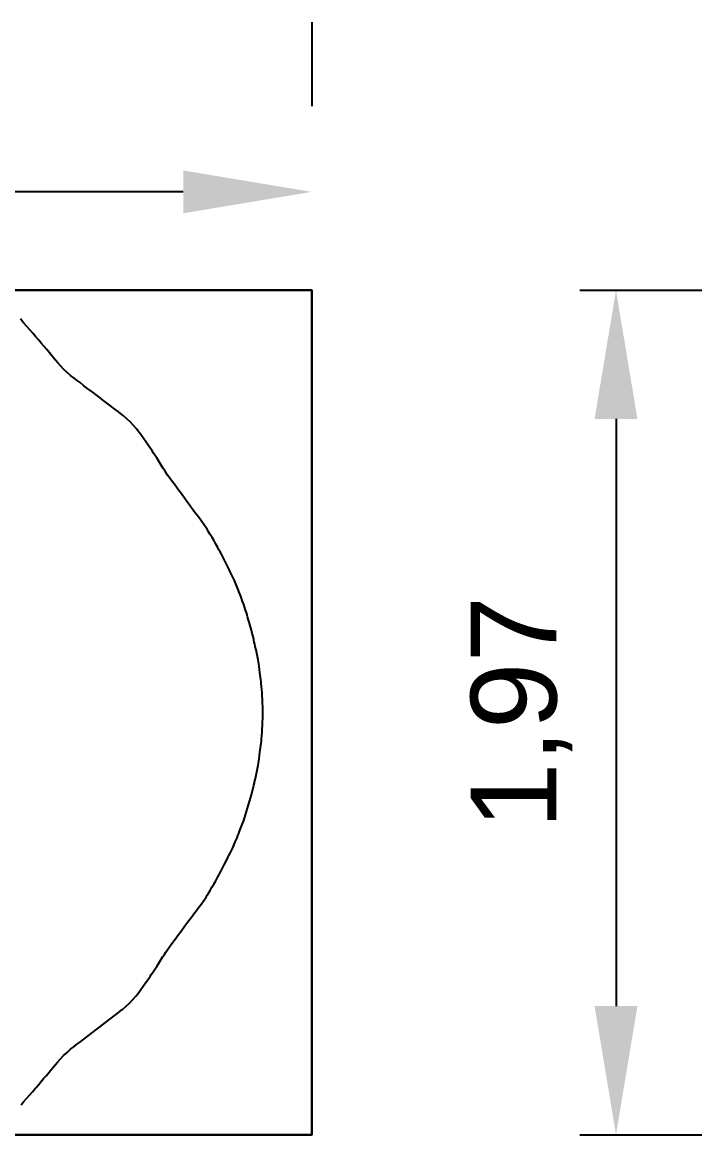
# Model space of a CAD drawing. Header units: millimetres. Extents: x 3.7 to 38, y 4.9 to 16.2.
# Drawn here: x 17.252 to 18.836, y 11.471 to 14.065 of the extents above; entities that cross this region are included whole.
import ezdxf

# ---------------------------------------------------------------- set-up
doc = ezdxf.new("R2010")
doc.units = ezdxf.units.MM
for name, color, linetype in [('DLXISO', 7, 'Continuous'), ('DLXSCENE', 7, 'Continuous'), ('MAPAS', 7, 'Continuous')]:
    doc.layers.add(name, color=color, linetype=linetype)
doc.layers.get('0').off()
doc.styles.get("Standard").update_dxf_attribs({"font": 'arial.ttf'})
doc.dimstyles.new('ISO-25', dxfattribs={"dimtxt": 0.2, "dimasz": 0.3, "dimexe": 0.2, "dimexo": 0.625, "dimgap": 0.1, "dimtad": 1, "dimtoh": 1, "dimtxsty": 'Standard', "dimcen": 2.5, "dimadec": 0, "dimazin": 0, "dimtfac": 1, "dimtmove": 0, "dimatfit": 3, "dimfxl": 1, "dimarcsym": 0})

# ---------------------------------------------------------------- blocks, each defined once
blk = doc.blocks.new('*U104')
for p, q in [((42.9571, 59.869), (48.1, 59.869)), ((48.1, 59.869), (42.9571, 59.869)), ((48.1, 59.869), (48.1, 57.9)), ((48.1, 57.9), (48.1, 59.869)), ((48.1, 59.869), (48.1, 59.869)), ((48.1, 59.869), (48.1, 59.869)), ((48.1, 57.9), (42.9571, 57.9)), ((42.9571, 57.9), (48.1, 57.9)), ((48.1, 57.9), (48.1, 57.9)), ((48.1, 57.9), (48.1, 57.9))]:
    blk.add_line(p, q)
blk = doc.blocks.new('*U105')
for p, q in [((42.9571, 59.869), (48.1, 59.869)), ((48.1, 59.869), (48.1, 57.9)), ((48.1, 57.9), (42.9571, 57.9))]:
    blk.add_line(p, q)
blk = doc.blocks.new('*U106')
for p, q in [((48.1, 59.869), (42.9571, 59.869)), ((48.1, 57.9), (48.1, 59.869)), ((42.9571, 57.9), (48.1, 57.9))]:
    blk.add_line(p, q)
blk = doc.blocks.new('*U109')
at = {"color": 1}
blk.add_polyline3d([(47.4143, 57.9, 0.85), (47.4314, 57.9, 0.85), (47.4486, 57.9, 0.85), (47.4657, 57.9, 0.85), (47.4829, 57.9, 0.85), (47.5, 57.9, 0.85), (47.5171, 57.9, 0.85), (47.5343, 57.9, 0.85), (47.5514, 57.9, 0.85), (47.5686, 57.9, 0.85), (47.5857, 57.9, 0.85), (47.6029, 57.9, 0.85), (47.62, 57.9, 0.85), (47.6371, 57.9, 0.85), (47.6543, 57.9, 0.85), (47.6714, 57.9, 0.85), (47.6886, 57.9, 0.85), (47.7057, 57.9, 0.85), (47.7229, 57.9, 0.85), (47.74, 57.9, 0.85), (47.7571, 57.9, 0.85), (47.7743, 57.9, 0.85), (47.7914, 57.9, 0.85), (47.8086, 57.9, 0.85), (47.8257, 57.9, 0.85), (47.8429, 57.9, 0.85), (47.86, 57.9, 0.85), (47.8771, 57.9, 0.85), (47.8943, 57.9, 0.85), (47.9114, 57.9, 0.85), (47.9286, 57.9, 0.85), (47.9457, 57.9, 0.85), (47.9629, 57.9, 0.85), (47.98, 57.9, 0.85), (47.9971, 57.9, 0.85), (48.0143, 57.9, 0.85), (48.0314, 57.9, 0.85), (48.0486, 57.9, 0.85), (48.0657, 57.9, 0.85), (48.0829, 57.9, 0.85), (48.1, 57.9, 0.85), (48.1, 57.9066, 0.85), (48.1, 57.9154, 0.85), (48.1, 57.9205, 0.85), (48.1, 57.9256, 0.85), (48.1, 57.9308, 0.85), (48.1, 57.9385, 0.85), (48.1, 57.9461, 0.85), (48.1, 57.9538, 0.85), (48.1, 57.9615, 0.85), (48.1, 57.9667, 0.85), (48.1, 57.9718, 0.85), (48.1, 57.9769, 0.85), (48.1, 57.9846, 0.85), (48.1, 57.9923, 0.85), (48.1, 58, 0.85), (48.1, 58.0077, 0.85), (48.1, 58.0128, 0.85), (48.1, 58.0179, 0.85), (48.1, 58.0231, 0.85), (48.1, 58.0308, 0.85), (48.1, 58.0384, 0.85), (48.1, 58.0461, 0.85), (48.1, 58.0538, 0.85), (48.1, 58.059, 0.85), (48.1, 58.0641, 0.85), (48.1, 58.0692, 0.85), (48.1, 58.0769, 0.85), (48.1, 58.0846, 0.85), (48.1, 58.0923, 0.85), (48.1, 58.1, 0.85), (48.1, 58.1051, 0.85), (48.1, 58.1102, 0.85), (48.1, 58.1154, 0.85), (48.1, 58.1231, 0.85), (48.1, 58.1307, 0.85), (48.1, 58.1359, 0.85), (48.1, 58.141, 0.85), (48.1, 58.1461, 0.85), (48.1, 58.1538, 0.85), (48.1, 58.1615, 0.85), (48.1, 58.1692, 0.85), (48.1, 58.1769, 0.85), (48.1, 58.182, 0.85), (48.1, 58.1872, 0.85), (48.1, 58.1923, 0.85), (48.1, 58.2, 0.85), (48.1, 58.2077, 0.85), (48.1, 58.2154, 0.85), (48.1, 58.223, 0.85), (48.1, 58.2282, 0.85), (48.1, 58.2333, 0.85), (48.1, 58.2384, 0.85), (48.1, 58.2461, 0.85), (48.1, 58.2538, 0.85), (48.1, 58.2615, 0.85), (48.1, 58.2692, 0.85), (48.1, 58.2743, 0.85), (48.1, 58.2795, 0.85), (48.1, 58.2846, 0.85), (48.1, 58.2923, 0.85), (48.1, 58.3, 0.85), (48.1, 58.3077, 0.85), (48.1, 58.3153, 0.85), (48.1, 58.3205, 0.85), (48.1, 58.3256, 0.85), (48.1, 58.3307, 0.85), (48.1, 58.3384, 0.85), (48.1, 58.3461, 0.85), (48.1, 58.3538, 0.85), (48.1, 58.3615, 0.85), (48.1, 58.3666, 0.85), (48.1, 58.3717, 0.85), (48.1, 58.3769, 0.85), (48.1, 58.3846, 0.85), (48.1, 58.3923, 0.85), (48.1, 58.4, 0.85), (48.1, 58.4076, 0.85), (48.1, 58.4128, 0.85), (48.1, 58.4179, 0.85), (48.1, 58.423, 0.85), (48.1, 58.4307, 0.85), (48.1, 58.4384, 0.85), (48.1, 58.4461, 0.85), (48.1, 58.4538, 0.85), (48.1, 58.4589, 0.85), (48.1, 58.464, 0.85), (48.1, 58.4692, 0.85), (48.1, 58.4769, 0.85), (48.1, 58.4846, 0.85), (48.1, 58.4923, 0.85), (48.1, 58.4999, 0.85), (48.1, 58.5051, 0.85), (48.1, 58.5102, 0.85), (48.1, 58.5153, 0.85), (48.1, 58.523, 0.85), (48.1, 58.5307, 0.85), (48.1, 58.5384, 0.85), (48.1, 58.5461, 0.85), (48.1, 58.5512, 0.85), (48.1, 58.5563, 0.85), (48.1, 58.5615, 0.85), (48.1, 58.5692, 0.85), (48.1, 58.5769, 0.85), (48.1, 58.5845, 0.85), (48.1, 58.5922, 0.85), (48.1, 58.5974, 0.85), (48.1, 58.6025, 0.85), (48.1, 58.6076, 0.85), (48.1, 58.6153, 0.85), (48.1, 58.623, 0.85), (48.1, 58.6281, 0.85), (48.1, 58.6333, 0.85), (48.1, 58.6384, 0.85), (48.1, 58.6461, 0.85), (48.1, 58.6538, 0.85), (48.1, 58.6615, 0.85), (48.1, 58.6692, 0.85), (48.1, 58.6743, 0.85), (48.1, 58.6794, 0.85), (48.1, 58.6845, 0.85), (48.1, 58.6922, 0.85), (48.1, 58.6999, 0.85), (48.1, 58.7076, 0.85), (48.1, 58.7153, 0.85), (48.1, 58.7204, 0.85), (48.1, 58.7256, 0.85), (48.1, 58.7307, 0.85), (48.1, 58.7384, 0.85), (48.1, 58.7461, 0.85), (48.1, 58.7538, 0.85), (48.1, 58.7615, 0.85), (48.1, 58.7666, 0.85), (48.1, 58.7717, 0.85), (48.1, 58.7768, 0.85), (48.1, 58.7845, 0.85), (48.1, 58.7922, 0.85), (48.1, 58.7999, 0.85), (48.1, 58.8076, 0.85), (48.1, 58.8127, 0.85), (48.1, 58.8179, 0.85), (48.1, 58.823, 0.85), (48.1, 58.8307, 0.85), (48.1, 58.8384, 0.85), (48.1, 58.8461, 0.85), (48.1, 58.8538, 0.85), (48.1, 58.8589, 0.85), (48.1, 58.864, 0.85), (48.1, 58.8691, 0.85), (48.1, 58.8768, 0.85), (48.1, 58.8845, 0.85), (48.1, 58.8922, 0.85), (48.1, 58.8999, 0.85), (48.1, 58.905, 0.85), (48.1, 58.9102, 0.85), (48.1, 58.9153, 0.85), (48.1, 58.923, 0.85), (48.1, 58.9307, 0.85), (48.1, 58.9384, 0.85), (48.1, 58.9461, 0.85), (48.1, 58.9512, 0.85), (48.1, 58.9563, 0.85), (48.1, 58.9614, 0.85), (48.1, 58.9691, 0.85), (48.1, 58.9768, 0.85), (48.1, 58.9845, 0.85), (48.1, 58.9922, 0.85), (48.1, 58.9973, 0.85), (48.1, 59.0025, 0.85), (48.1, 59.0076, 0.85), (48.1, 59.0153, 0.85), (48.1, 59.023, 0.85), (48.1, 59.0307, 0.85), (48.1, 59.0384, 0.85), (48.1, 59.0435, 0.85), (48.1, 59.0486, 0.85), (48.1, 59.0537, 0.85), (48.1, 59.0614, 0.85), (48.1, 59.0691, 0.85), (48.1, 59.0768, 0.85), (48.1, 59.0845, 0.85), (48.1, 59.0896, 0.85), (48.1, 59.0948, 0.85), (48.1, 59.0999, 0.85), (48.1, 59.1076, 0.85), (48.1, 59.1153, 0.85), (48.1, 59.1204, 0.85), (48.1, 59.1255, 0.85), (48.1, 59.1306, 0.85), (48.1, 59.1383, 0.85), (48.1, 59.146, 0.85), (48.1, 59.1537, 0.85), (48.1, 59.1614, 0.85), (48.1, 59.1665, 0.85), (48.1, 59.1717, 0.85), (48.1, 59.1768, 0.85), (48.1, 59.1845, 0.85), (48.1, 59.1922, 0.85), (48.1, 59.1999, 0.85), (48.1, 59.2076, 0.85), (48.1, 59.2127, 0.85), (48.1, 59.2178, 0.85), (48.1, 59.2229, 0.85), (48.1, 59.2306, 0.85), (48.1, 59.2383, 0.85), (48.1, 59.246, 0.85), (48.1, 59.2537, 0.85), (48.1, 59.2588, 0.85), (48.1, 59.264, 0.85), (48.1, 59.2691, 0.85), (48.1, 59.2768, 0.85), (48.1, 59.2845, 0.85), (48.1, 59.2922, 0.85), (48.1, 59.2999, 0.85), (48.1, 59.305, 0.85), (48.1, 59.3101, 0.85), (48.1, 59.3152, 0.85), (48.1, 59.3229, 0.85), (48.1, 59.3306, 0.85), (48.1, 59.3383, 0.85), (48.1, 59.346, 0.85), (48.1, 59.3511, 0.85), (48.1, 59.3563, 0.85), (48.1, 59.3614, 0.85), (48.1, 59.3691, 0.85), (48.1, 59.3768, 0.85), (48.1, 59.3845, 0.85), (48.1, 59.3922, 0.85), (48.1, 59.3973, 0.85), (48.1, 59.4024, 0.85), (48.1, 59.4075, 0.85), (48.1, 59.4152, 0.85), (48.1, 59.4229, 0.85), (48.1, 59.4306, 0.85), (48.1, 59.4383, 0.85), (48.1, 59.4434, 0.85), (48.1, 59.4486, 0.85), (48.1, 59.4537, 0.85), (48.1, 59.4614, 0.85), (48.1, 59.4691, 0.85), (48.1, 59.4768, 0.85), (48.1, 59.4845, 0.85), (48.1, 59.4896, 0.85), (48.1, 59.4947, 0.85), (48.1, 59.4998, 0.85), (48.1, 59.5075, 0.85), (48.1, 59.5152, 0.85), (48.1, 59.5229, 0.85), (48.1, 59.5306, 0.85), (48.1, 59.5357, 0.85), (48.1, 59.5409, 0.85), (48.1, 59.546, 0.85), (48.1, 59.5537, 0.85), (48.1, 59.5614, 0.85), (48.1, 59.5691, 0.85), (48.1, 59.5768, 0.85), (48.1, 59.5819, 0.85), (48.1, 59.587, 0.85), (48.1, 59.5921, 0.85), (48.1, 59.5998, 0.85), (48.1, 59.6075, 0.85), (48.1, 59.6152, 0.85), (48.1, 59.6229, 0.85), (48.1, 59.628, 0.85), (48.1, 59.6332, 0.85), (48.1, 59.6383, 0.85), (48.1, 59.646, 0.85), (48.1, 59.6537, 0.85), (48.1, 59.6588, 0.85), (48.1, 59.6639, 0.85), (48.1, 59.6691, 0.85), (48.1, 59.6768, 0.85), (48.1, 59.6844, 0.85), (48.1, 59.6921, 0.85), (48.1, 59.6998, 0.85), (48.1, 59.705, 0.85), (48.1, 59.7101, 0.85), (48.1, 59.7152, 0.85), (48.1, 59.7229, 0.85), (48.1, 59.7306, 0.85), (48.1, 59.7383, 0.85), (48.1, 59.746, 0.85), (48.1, 59.7511, 0.85), (48.1, 59.7562, 0.85), (48.1, 59.7614, 0.85), (48.1, 59.769, 0.85), (48.1, 59.7767, 0.85), (48.1, 59.7844, 0.85), (48.1, 59.7921, 0.85), (48.1, 59.7973, 0.85), (48.1, 59.8024, 0.85), (48.1, 59.8075, 0.85), (48.1, 59.8152, 0.85), (48.1, 59.8229, 0.85), (48.1, 59.8306, 0.85), (48.1, 59.8383, 0.85), (48.1, 59.8434, 0.85), (48.1, 59.8485, 0.85), (48.1, 59.8537, 0.85), (48.1, 59.8613, 0.85), (48.1, 59.869, 0.85), (48.0666, 59.869, 0.85), (48.0598, 59.869, 0.85), (48.0464, 59.869, 0.85), (48.033, 59.869, 0.85), (48.0196, 59.869, 0.85), (47.9996, 59.869, 0.85), (47.9795, 59.869, 0.85), (47.9594, 59.869, 0.85), (47.9393, 59.869, 0.85), (47.9259, 59.869, 0.85), (47.9125, 59.869, 0.85), (47.8991, 59.869, 0.85), (47.879, 59.869, 0.85), (47.8589, 59.869, 0.85), (47.8388, 59.869, 0.85), (47.8187, 59.869, 0.85), (47.8054, 59.869, 0.85), (47.792, 59.869, 0.85), (47.7786, 59.869, 0.85), (47.7585, 59.869, 0.85), (47.7384, 59.869, 0.85), (47.7183, 59.869, 0.85), (47.6982, 59.869, 0.85), (47.6848, 59.869, 0.85), (47.6714, 59.869, 0.85), (47.658, 59.869, 0.85), (47.6379, 59.869, 0.85), (47.6179, 59.869, 0.85), (47.5978, 59.869, 0.85), (47.5777, 59.869, 0.85), (47.5643, 59.869, 0.85), (47.5509, 59.869, 0.85), (47.5375, 59.869, 0.85), (47.5174, 59.869, 0.85), (47.4973, 59.869, 0.85), (47.4772, 59.869, 0.85), (47.4571, 59.869, 0.85), (47.4437, 59.869, 0.85), (47.4304, 59.869, 0.85), (47.417, 59.869, 0.85)], dxfattribs=at)
at = {"color": 3}
blk.add_polyline3d([(47.4224, 57.9699, 0.85), (47.4279, 57.9769, 0.85), (47.4347, 57.9846, 0.85), (47.4415, 57.9923, 0.85), (47.4482, 58, 0.85), (47.4549, 58.0077, 0.85), (47.4571, 58.0103, 0.85), (47.4626, 58.0167, 0.85), (47.4681, 58.0231, 0.85), (47.4745, 58.0308, 0.85), (47.4809, 58.0384, 0.85), (47.4873, 58.0461, 0.85), (47.4936, 58.0538, 0.85), (47.4973, 58.0584, 0.85), (47.5019, 58.0638, 0.85), (47.5065, 58.0692, 0.85), (47.5136, 58.0769, 0.85), (47.5208, 58.0846, 0.85), (47.5292, 58.0921, 0.85), (47.538, 58.1, 0.85), (47.5447, 58.1051, 0.85), (47.5514, 58.1102, 0.85), (47.5581, 58.1154, 0.85), (47.5679, 58.1229, 0.85), (47.578, 58.1307, 0.85), (47.5884, 58.1384, 0.85), (47.5987, 58.1461, 0.85), (47.6051, 58.151, 0.85), (47.6115, 58.1559, 0.85), (47.6189, 58.1615, 0.85), (47.6289, 58.1692, 0.85), (47.639, 58.1769, 0.85), (47.6485, 58.1843, 0.85), (47.658, 58.1917, 0.85), (47.6587, 58.1923, 0.85), (47.6673, 58.2, 0.85), (47.6758, 58.2077, 0.85), (47.6827, 58.2154, 0.85), (47.6895, 58.223, 0.85), (47.6939, 58.2286, 0.85), (47.6982, 58.2341, 0.85), (47.7013, 58.2384, 0.85), (47.7067, 58.2461, 0.85), (47.7122, 58.2538, 0.85), (47.7175, 58.2615, 0.85), (47.7228, 58.2692, 0.85), (47.7263, 58.2743, 0.85), (47.7297, 58.2795, 0.85), (47.7332, 58.2846, 0.85), (47.7384, 58.2925, 0.85), (47.7431, 58.3, 0.85), (47.7478, 58.3077, 0.85), (47.7526, 58.3153, 0.85), (47.756, 58.3205, 0.85), (47.7593, 58.3256, 0.85), (47.7626, 58.3307, 0.85), (47.7681, 58.3384, 0.85), (47.7736, 58.3461, 0.85), (47.7786, 58.3528, 0.85), (47.785, 58.3615, 0.85), (47.7888, 58.3666, 0.85), (47.7927, 58.3717, 0.85), (47.7965, 58.3769, 0.85), (47.8022, 58.3846, 0.85), (47.8079, 58.3923, 0.85), (47.8133, 58.3998, 0.85), (47.819, 58.4076, 0.85), (47.8229, 58.4128, 0.85), (47.8268, 58.4179, 0.85), (47.8307, 58.423, 0.85), (47.8365, 58.4307, 0.85), (47.8424, 58.4384, 0.85), (47.8479, 58.4461, 0.85), (47.8533, 58.4538, 0.85), (47.8561, 58.4587, 0.85), (47.8589, 58.4636, 0.85), (47.8626, 58.4692, 0.85), (47.867, 58.4769, 0.85), (47.8714, 58.4846, 0.85), (47.8758, 58.4923, 0.85), (47.8801, 58.4999, 0.85), (47.8829, 58.5051, 0.85), (47.8857, 58.5102, 0.85), (47.8885, 58.5153, 0.85), (47.8924, 58.523, 0.85), (47.8963, 58.5307, 0.85), (47.8991, 58.5363, 0.85), (47.904, 58.5461, 0.85), (47.9066, 58.5512, 0.85), (47.9092, 58.5563, 0.85), (47.9118, 58.5615, 0.85), (47.9154, 58.5692, 0.85), (47.919, 58.5769, 0.85), (47.9223, 58.5845, 0.85), (47.9255, 58.5922, 0.85), (47.9275, 58.5974, 0.85), (47.9295, 58.6025, 0.85), (47.9316, 58.6076, 0.85), (47.9346, 58.6153, 0.85), (47.9376, 58.623, 0.85), (47.9393, 58.6276, 0.85), (47.9412, 58.633, 0.85), (47.9431, 58.6384, 0.85), (47.9455, 58.6461, 0.85), (47.9479, 58.6538, 0.85), (47.9502, 58.6615, 0.85), (47.9524, 58.6692, 0.85), (47.9539, 58.6743, 0.85), (47.9554, 58.6794, 0.85), (47.9569, 58.6845, 0.85), (47.959, 58.6922, 0.85), (47.9611, 58.6999, 0.85), (47.9629, 58.7076, 0.85), (47.9648, 58.7153, 0.85), (47.9659, 58.7204, 0.85), (47.967, 58.7256, 0.85), (47.9682, 58.7307, 0.85), (47.9699, 58.7384, 0.85), (47.9716, 58.7461, 0.85), (47.9731, 58.7538, 0.85), (47.9746, 58.7615, 0.85), (47.9754, 58.7666, 0.85), (47.9761, 58.7717, 0.85), (47.9769, 58.7768, 0.85), (47.9779, 58.7845, 0.85), (47.9789, 58.7922, 0.85), (47.9795, 58.7964, 0.85), (47.981, 58.8076, 0.85), (47.9816, 58.8127, 0.85), (47.9822, 58.8179, 0.85), (47.9828, 58.823, 0.85), (47.9834, 58.8307, 0.85), (47.9839, 58.8384, 0.85), (47.9843, 58.8461, 0.85), (47.9846, 58.8538, 0.85), (47.9849, 58.8589, 0.85), (47.9851, 58.864, 0.85), (47.9853, 58.8691, 0.85), (47.9855, 58.8768, 0.85), (47.9857, 58.8845, 0.85), (47.9855, 58.8922, 0.85), (47.9853, 58.8999, 0.85), (47.9851, 58.905, 0.85), (47.9848, 58.9102, 0.85), (47.9846, 58.9153, 0.85), (47.9842, 58.923, 0.85), (47.9838, 58.9307, 0.85), (47.9833, 58.9384, 0.85), (47.9827, 58.9461, 0.85), (47.9821, 58.9512, 0.85), (47.9815, 58.9563, 0.85), (47.9809, 58.9614, 0.85), (47.9795, 58.9718, 0.85), (47.9788, 58.9768, 0.85), (47.9778, 58.9845, 0.85), (47.9768, 58.9922, 0.85), (47.976, 58.9973, 0.85), (47.9752, 59.0025, 0.85), (47.9745, 59.0076, 0.85), (47.973, 59.0153, 0.85), (47.9714, 59.023, 0.85), (47.9698, 59.0307, 0.85), (47.9681, 59.0384, 0.85), (47.9669, 59.0435, 0.85), (47.9658, 59.0486, 0.85), (47.9646, 59.0537, 0.85), (47.9628, 59.0614, 0.85), (47.961, 59.0691, 0.85), (47.9589, 59.0768, 0.85), (47.9568, 59.0845, 0.85), (47.9554, 59.0896, 0.85), (47.9539, 59.0948, 0.85), (47.9524, 59.0999, 0.85), (47.9502, 59.1076, 0.85), (47.948, 59.1153, 0.85), (47.9456, 59.123, 0.85), (47.9432, 59.1306, 0.85), (47.9413, 59.1363, 0.85), (47.9393, 59.142, 0.85), (47.9378, 59.146, 0.85), (47.9348, 59.1537, 0.85), (47.9318, 59.1614, 0.85), (47.9298, 59.1665, 0.85), (47.9278, 59.1717, 0.85), (47.9258, 59.1768, 0.85), (47.9226, 59.1845, 0.85), (47.9194, 59.1922, 0.85), (47.9158, 59.1999, 0.85), (47.9122, 59.2076, 0.85), (47.9096, 59.2127, 0.85), (47.907, 59.2178, 0.85), (47.9045, 59.2229, 0.85), (47.8991, 59.2335, 0.85), (47.8967, 59.2383, 0.85), (47.8928, 59.246, 0.85), (47.8889, 59.2537, 0.85), (47.8861, 59.2588, 0.85), (47.8833, 59.264, 0.85), (47.8805, 59.2691, 0.85), (47.8762, 59.2768, 0.85), (47.8718, 59.2845, 0.85), (47.8674, 59.2922, 0.85), (47.863, 59.2999, 0.85), (47.8589, 59.3061, 0.85), (47.8563, 59.3107, 0.85), (47.8536, 59.3152, 0.85), (47.8482, 59.3229, 0.85), (47.8428, 59.3306, 0.85), (47.837, 59.3383, 0.85), (47.8311, 59.346, 0.85), (47.8273, 59.3511, 0.85), (47.8234, 59.3563, 0.85), (47.8187, 59.3625, 0.85), (47.8136, 59.3696, 0.85), (47.8085, 59.3768, 0.85), (47.8028, 59.3845, 0.85), (47.7972, 59.3922, 0.85), (47.7934, 59.3973, 0.85), (47.7896, 59.4024, 0.85), (47.7858, 59.4075, 0.85), (47.7786, 59.4174, 0.85), (47.7745, 59.4229, 0.85), (47.769, 59.4306, 0.85), (47.7636, 59.4383, 0.85), (47.7603, 59.4434, 0.85), (47.757, 59.4486, 0.85), (47.7536, 59.4537, 0.85), (47.7489, 59.4614, 0.85), (47.7441, 59.4691, 0.85), (47.7384, 59.4782, 0.85), (47.7342, 59.4845, 0.85), (47.7308, 59.4896, 0.85), (47.7274, 59.4947, 0.85), (47.7239, 59.4998, 0.85), (47.7186, 59.5075, 0.85), (47.7133, 59.5152, 0.85), (47.7079, 59.5229, 0.85), (47.7024, 59.5306, 0.85), (47.6982, 59.5365, 0.85), (47.6945, 59.5413, 0.85), (47.6908, 59.546, 0.85), (47.6839, 59.5537, 0.85), (47.6771, 59.5614, 0.85), (47.6685, 59.5691, 0.85), (47.66, 59.5768, 0.85), (47.658, 59.5784, 0.85), (47.6492, 59.5853, 0.85), (47.6403, 59.5921, 0.85), (47.6303, 59.5998, 0.85), (47.6179, 59.6093, 0.85), (47.6119, 59.6139, 0.85), (47.606, 59.6184, 0.85), (47.6, 59.6229, 0.85), (47.5897, 59.6306, 0.85), (47.5777, 59.6395, 0.85), (47.5685, 59.6466, 0.85), (47.5594, 59.6537, 0.85), (47.5526, 59.6588, 0.85), (47.5459, 59.6639, 0.85), (47.5375, 59.6704, 0.85), (47.5297, 59.6774, 0.85), (47.5219, 59.6844, 0.85), (47.5147, 59.6921, 0.85), (47.5075, 59.6998, 0.85), (47.5024, 59.7058, 0.85), (47.4973, 59.7118, 0.85), (47.4945, 59.7152, 0.85), (47.4882, 59.7229, 0.85), (47.4818, 59.7306, 0.85), (47.4754, 59.7383, 0.85), (47.4689, 59.746, 0.85), (47.463, 59.7528, 0.85), (47.4571, 59.7597, 0.85), (47.4557, 59.7614, 0.85), (47.449, 59.769, 0.85), (47.4423, 59.7767, 0.85), (47.4354, 59.7844, 0.85), (47.4286, 59.7921, 0.85), (47.4247, 59.7971, 0.85), (47.4208, 59.8021, 0.85)], dxfattribs=at)
blk = doc.blocks.new('*D137')
at = {"layer": 'Defpoints', "color": 0, "transparency": 16777216}
for p in [(12.7843, 13.6694), (12.7843, 13.4399), (17.9272, 13.4399)]:
    blk.add_point(p, dxfattribs=at)
at = {"layer": 'MAPAS', "color": 0, "lineweight": -2, "transparency": 16777216}
for p, q in [((12.7843, 14.0649), (12.7843, 13.8694)), ((17.9272, 14.0649), (17.9272, 13.8694)), ((17.6272, 13.6694), (13.0843, 13.6694))]:
    blk.add_line(p, q, dxfattribs=at)
at = {"layer": 'MAPAS', "color": 0, "transparency": 16777216}
for points in [[(13.0843, 13.7194), (13.0843, 13.6194), (12.7843, 13.6694)], [(17.6272, 13.7194), (17.6272, 13.6194), (17.9272, 13.6694)]]:
    blk.add_solid(points, dxfattribs=at)
at = {"layer": 'MAPAS', "color": 0, "transparency": 16777216, "insert": (15.3558, 13.8895), "char_height": 0.2, "attachment_point": 5}
blk.add_mtext('5,14', dxfattribs=at)
blk = doc.blocks.new('*D138')
at = {"layer": 'Defpoints', "color": 0, "transparency": 16777216}
for p in [(17.9272, 13.4399), (17.9272, 11.4709), (18.6365, 11.4709)]:
    blk.add_point(p, dxfattribs=at)
at = {"layer": 'MAPAS', "color": 0, "lineweight": -2, "transparency": 16777216}
for p, q in [((18.5522, 13.4399), (18.8365, 13.4399)), ((18.6365, 13.1399), (18.6365, 11.7709)), ((18.5522, 11.4709), (18.8365, 11.4709))]:
    blk.add_line(p, q, dxfattribs=at)
at = {"layer": 'MAPAS', "color": 0, "transparency": 16777216}
for points in [[(18.5865, 13.1399), (18.6865, 13.1399), (18.6365, 13.4399)], [(18.5865, 11.7709), (18.6865, 11.7709), (18.6365, 11.4709)]]:
    blk.add_solid(points, dxfattribs=at)
at = {"layer": 'MAPAS', "color": 0, "transparency": 16777216, "insert": (18.4163, 12.4554), "char_height": 0.2, "attachment_point": 5, "rotation": 90}
blk.add_mtext('1,97', dxfattribs=at)

msp = doc.modelspace()

# ---------------------------------------------------------------- block references
at = {"layer": 'DLXISO'}
msp.add_blockref('*U109', (-30.1728, -46.4291), dxfattribs=at)
at = {"layer": 'DLXSCENE'}
for name in ['*U104', '*U105', '*U106']:
    msp.add_blockref(name, (-30.1728, -46.4291), dxfattribs=at)

# ---------------------------------------------------------------- dimensions: what is measured, and where the dimension line sits
at = {"layer": 'MAPAS'}
dim = msp.add_linear_dim(base=(12.7843, 13.6694), p1=(17.9272, 13.4399), p2=(12.7843, 13.4399), dimstyle='ISO-25', dxfattribs=at)
dim.commit()
dim.dimension.update_dxf_attribs({"geometry": '*D137', "text_midpoint": (15.3558, 13.8895)})
dim = msp.add_linear_dim(base=(18.6365, 11.4709), p1=(17.9272, 13.4399), p2=(17.9272, 11.4709), angle=90, dimstyle='ISO-25', dxfattribs=at)
dim.commit()
dim.dimension.update_dxf_attribs({"geometry": '*D138', "text_midpoint": (18.4163, 12.4554)})

doc.saveas('drawing.dxf')
